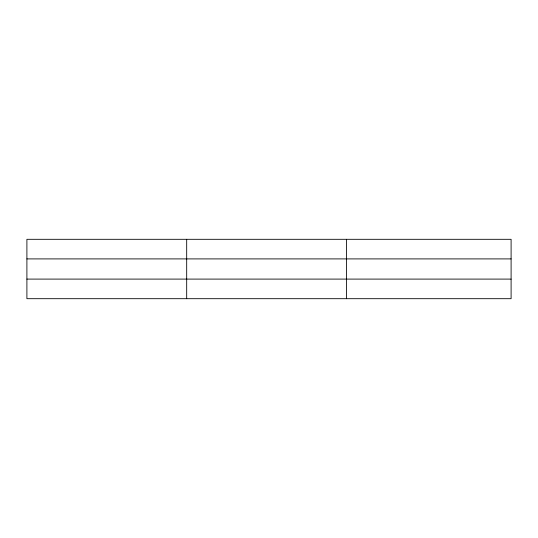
<?xml version="1.0" encoding="UTF-8"?>
<svg xmlns="http://www.w3.org/2000/svg" width="538" height="538" viewBox="0 0 538 538"><rect width="100%" height="100%" fill="white"/><g stroke="black" fill="none" stroke-linecap="round" stroke-linejoin="round"><path stroke-width="0.81" d="M186.686 239.309L186.686 298.691M346.472 239.309L346.472 298.691M511.1 279.094L511.1 298.691L26.9 298.691L26.9 239.309L511.1 239.309L511.1 279.094L26.9 279.094M26.9 258.906L511.1 258.906"/></g></svg>
